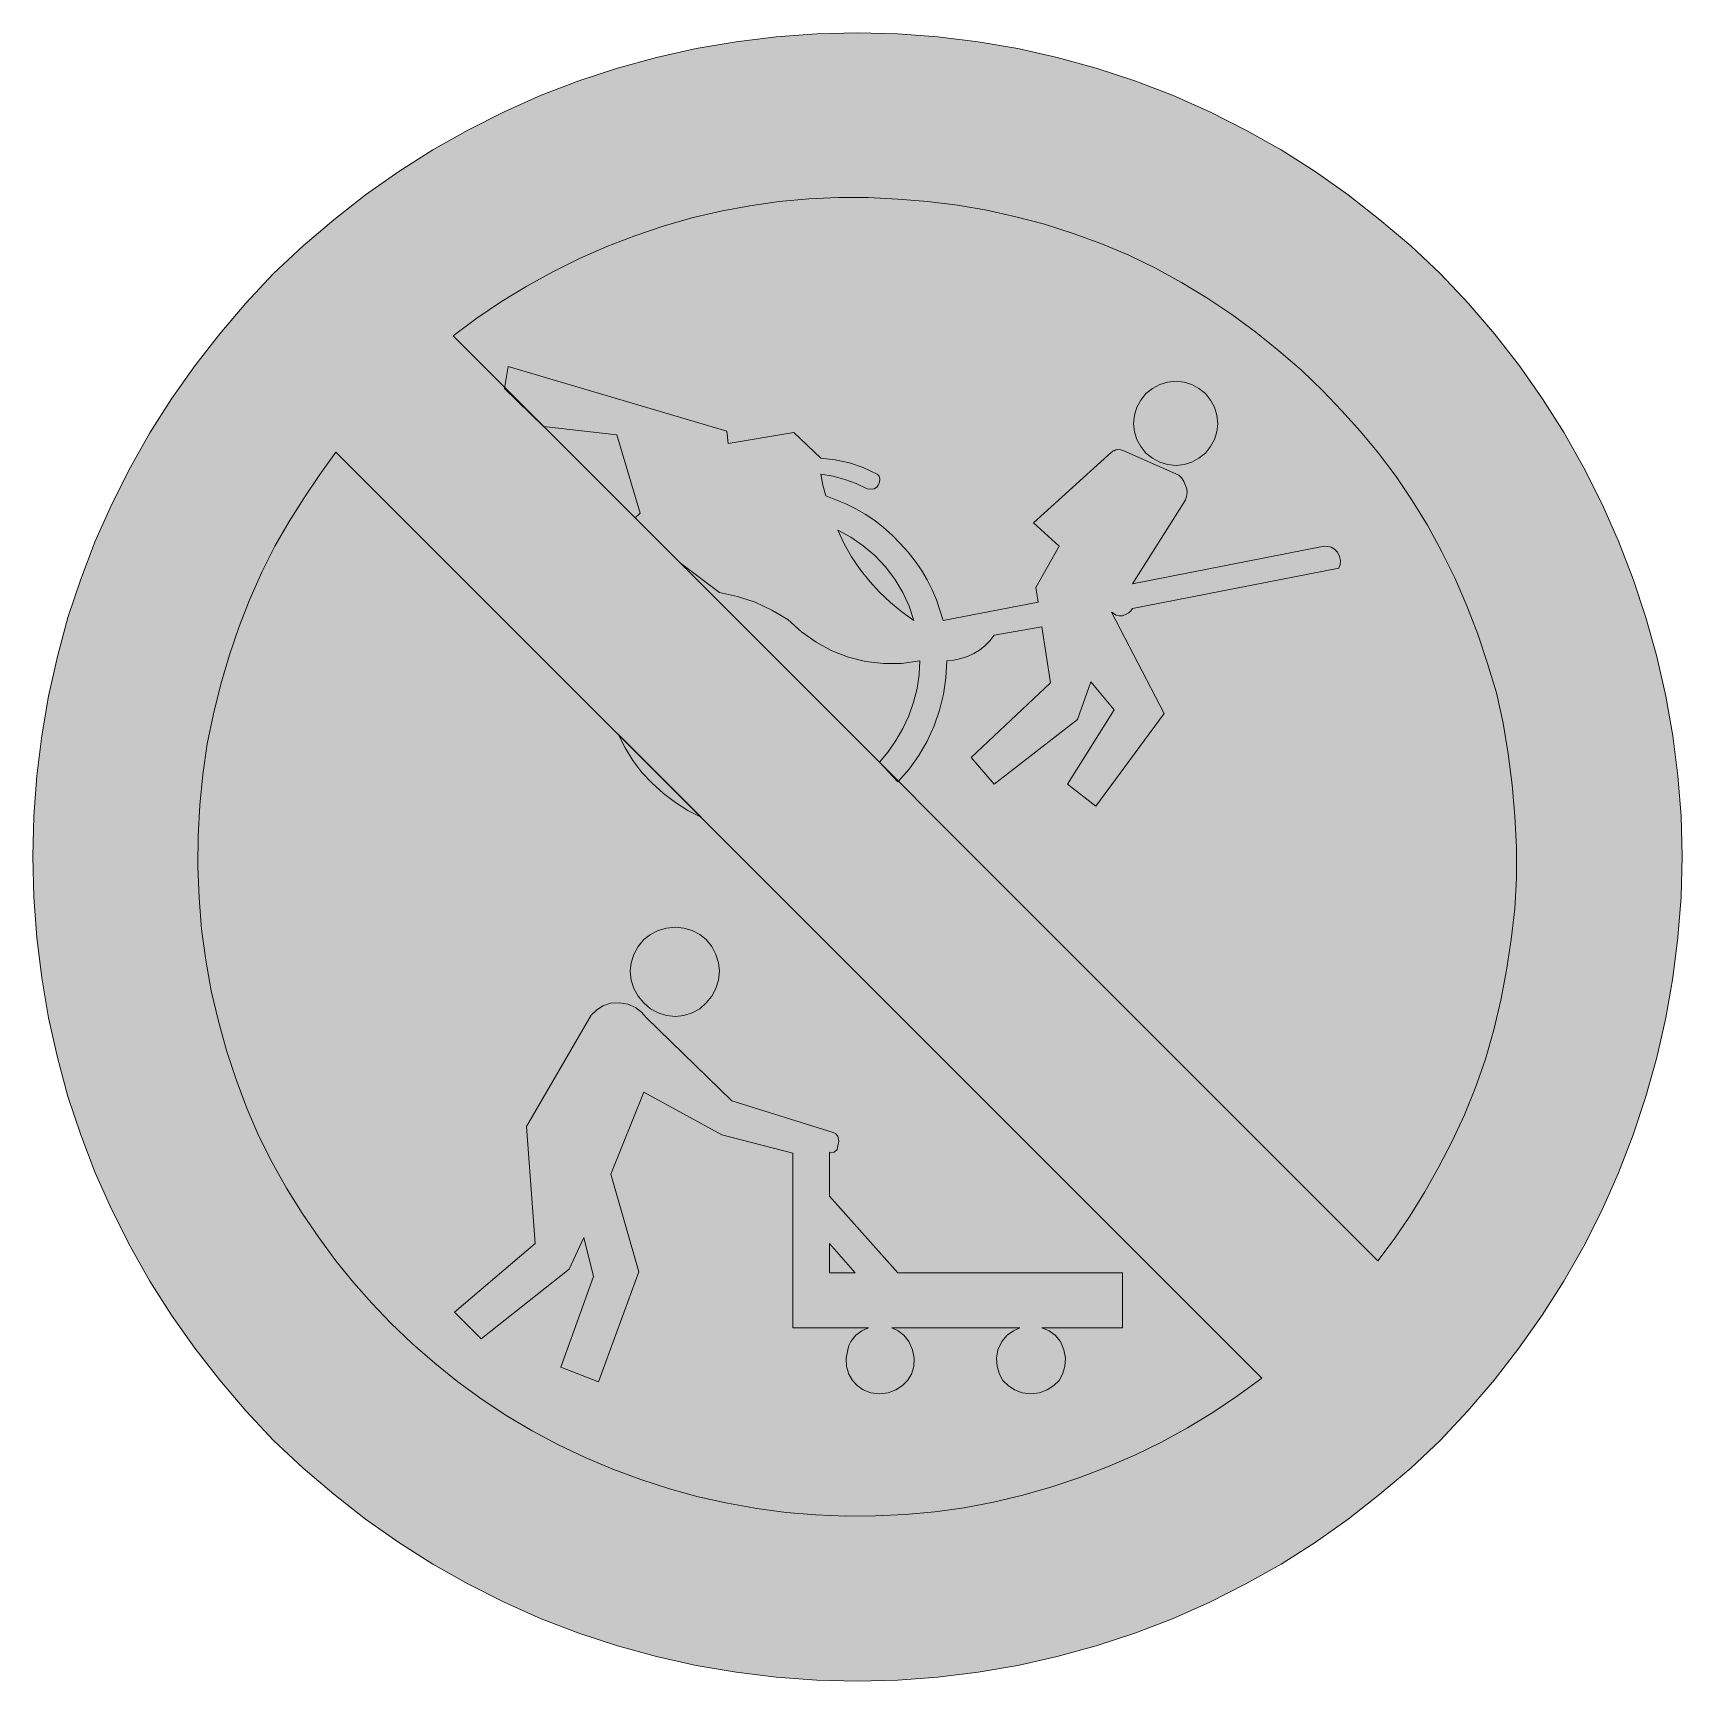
# Model space of a CAD drawing. Header units: metres. Extents: x 163 to 406, y 15 to 257.
import ezdxf

# ---------------------------------------------------------------- set-up
doc = ezdxf.new("R2010")
doc.units = ezdxf.units.M
for name, color, linetype, true_color in [('FILL_BLACK_000000', 7, 'Continuous', 0x000000), ('FILL_RED_FF0000', 7, 'Continuous', 0xff0000), ('FILL_WHITE_FFFFFF', 7, 'Continuous', 0xffffff), ('STROKE_RED_FF0000', 7, 'Continuous', 0xff0000)]:
    doc.layers.add(name, color=color, linetype=linetype, true_color=true_color)

msp = doc.modelspace()

# ---------------------------------------------------------------- hatches: boundary and pattern name
at = {"layer": 'FILL_BLACK_000000', "true_color": 0x000000}
h = msp.add_hatch(color=7, dxfattribs=at)
h.dxf.hatch_style = 1
h.paths.add_polyline_path([(323.28, 196.02), (323.73, 196), (324.18, 195.84), (332.28, 192.24), (332.71, 191.8), (333.05, 191.31), (333.45, 190.24), (333.5, 189.68), (333.44, 189.13), (333.28, 188.6), (333, 188.1), (325.44, 176.22), (353.7, 181.8), (354.24, 181.76), (354.76, 181.62), (355.24, 181.34), (355.68, 180.9), (355.99, 180.26), (356.11, 179.66), (356.06, 179.1), (355.86, 178.56), (325.44, 172.62), (325.24, 172.25), (324.92, 171.95), (324, 171.54), (323.49, 171.5), (323.05, 171.61), (322.38, 172.08), (330.12, 157.14), (320.04, 143.46), (315.9, 146.7), (322.74, 157.68), (319.32, 161.82), (317.34, 156.24), (305.1, 146.7), (301.68, 150.66), (313.38, 161.64), (312.12, 169.92), (305.1, 168.66), (304.45, 167.83), (303.72, 167.11), (302.93, 166.48), (302.06, 165.96), (301.14, 165.54), (300.16, 165.22), (299.14, 165), (298.08, 164.88), (297.96, 162.4), (297.61, 159.97), (297.04, 157.6), (296.23, 155.3), (295.21, 153.08), (293.98, 150.96), (292.53, 148.95), (290.88, 147.06), (288.18, 149.94), (289.46, 151.49), (290.61, 153.16), (291.62, 154.93), (292.5, 156.78), (293.21, 158.81), (293.71, 160.83), (294.02, 162.86), (294.12, 164.88), (291.42, 164.52), (288.75, 164.49), (286.13, 164.81), (283.59, 165.44), (281.15, 166.39), (278.83, 167.64), (276.67, 169.18), (274.68, 171), (272.32, 172.38), (269.84, 173.52), (267.26, 174.39), (264.6, 174.96), (258.84, 179.28), (252.18, 185.94), (252.9, 186.66), (249.48, 198.18), (238.68, 199.44), (232.92, 205.02), (233.46, 208.26), (265.68, 198.72), (265.86, 196.92), (275.58, 198.54), (279.54, 194.76), (281.67, 194.52), (283.75, 194.06), (285.79, 193.37), (287.82, 192.42), (288.13, 192.09), (288.25, 191.68), (288.2, 191.23), (288, 190.8), (287.77, 190.46), (287.39, 190.26), (286.91, 190.19), (286.38, 190.26), (284.75, 191), (283.09, 191.61), (281.37, 192.08), (279.54, 192.42), (279.83, 190.8), (280.26, 189.18), (283.22, 188.03), (284.67, 187.31), (286.09, 186.48), (287.47, 185.55), (288.79, 184.52), (290.05, 183.39), (291.24, 182.16), (292.4, 180.91), (293.44, 179.6), (294.37, 178.24), (295.2, 176.83), (295.93, 175.37), (296.56, 173.88), (297.54, 170.82), (311.58, 173.52), (311.22, 175.68), (314.64, 181.8), (310.86, 185.22), (322.38, 195.66), (322.54, 195.68), (322.56, 195.84), (322.74, 195.84), (323.01, 196), (323.28, 196.02)])
h.paths.add_polyline_path([(284.06, 180.23), (285.33, 178.37), (286.74, 176.58), (288.18, 175), (289.78, 173.5), (291.47, 172.1), (293.22, 170.82), (292.55, 172.94), (291.62, 174.98), (290.46, 176.92), (289.08, 178.74), (287.5, 180.39), (285.77, 181.85), (283.94, 183.09), (282.06, 184.14), (282.97, 182.15), (284.06, 180.23)], flags=16)
h = msp.add_hatch(color=7, dxfattribs=at)
h.dxf.hatch_style = 1
h.paths.add_polyline_path([(337.91, 198.62), (337.54, 197.51), (336.98, 196.46), (336.24, 195.48), (335.26, 194.74), (334.22, 194.18), (333.1, 193.81), (331.92, 193.68), (330.63, 193.81), (329.47, 194.18), (328.4, 194.74), (327.42, 195.48), (326.68, 196.46), (326.11, 197.51), (325.75, 198.62), (325.62, 199.8), (325.75, 201.09), (326.11, 202.25), (326.68, 203.32), (327.42, 204.3), (328.4, 205.04), (329.47, 205.61), (330.63, 205.97), (331.92, 206.1), (333.1, 205.97), (334.22, 205.61), (335.26, 205.04), (336.24, 204.3), (336.98, 203.32), (337.54, 202.25), (337.91, 201.09), (338.04, 199.8), (337.91, 198.62)])
h = msp.add_hatch(color=7, dxfattribs=at)
h.dxf.hatch_style = 1
h.paths.add_polyline_path([(259.94, 142.86), (258.1, 144.02), (256.36, 145.36), (254.7, 146.88), (253.18, 148.46), (251.84, 150.21), (250.68, 152.09), (249.66, 154.08), (261.9, 141.84), (259.94, 142.86)])
h = msp.add_hatch(color=7, dxfattribs=at)
h.dxf.hatch_style = 1
h.paths.add_polyline_path([(264.47, 117.85), (264.08, 116.62), (263.46, 115.49), (262.62, 114.48), (261.69, 113.64), (260.57, 113.02), (259.35, 112.63), (258.12, 112.5), (256.81, 112.63), (255.58, 113.02), (254.45, 113.64), (253.44, 114.48), (252.6, 115.49), (251.98, 116.62), (251.59, 117.85), (251.46, 119.16), (251.59, 120.4), (251.98, 121.64), (252.6, 122.81), (253.44, 123.84), (254.45, 124.58), (255.58, 125.15), (256.81, 125.51), (258.12, 125.64), (259.35, 125.51), (260.57, 125.15), (261.69, 124.58), (262.62, 123.84), (263.46, 122.81), (264.08, 121.64), (264.47, 120.4), (264.6, 119.16), (264.47, 117.85)])
h = msp.add_hatch(color=7, dxfattribs=at)
h.dxf.hatch_style = 1
h.paths.add_polyline_path([(275.4, 92.34), (264.96, 95.04), (253.44, 101.34), (248.58, 89.28), (252.72, 74.88), (246.78, 58.68), (241.2, 60.84), (246.06, 74.16), (244.62, 79.92), (242.46, 75.24), (229.5, 64.98), (225.54, 68.94), (237.42, 79.02), (236.16, 96.3), (245.7, 112.68), (246.47, 113.44), (247.43, 114.05), (248.56, 114.43), (249.84, 114.48), (251.12, 114.29), (252.22, 113.81), (253.13, 113.11), (253.8, 112.32), (266.4, 100.08), (281.34, 95.4), (281.7, 95.27), (282.06, 94.86), (282.19, 94.14), (282.06, 93.42), (281.92, 92.9), (281.52, 92.52), (281.16, 92.39), (280.8, 92.52), (280.8, 86.04), (290.88, 74.7), (324, 74.7), (324, 66.6), (312.12, 66.6), (313.16, 66.2), (314.08, 65.52), (314.83, 64.58), (315.36, 63.36), (315.58, 62.13), (315.47, 60.91), (315.13, 59.79), (314.64, 58.86), (313.87, 58.1), (312.91, 57.47), (311.78, 57.04), (310.5, 56.88), (309.22, 57.04), (308.09, 57.47), (307.13, 58.1), (306.36, 58.86), (305.87, 59.79), (305.53, 60.91), (305.42, 62.13), (305.64, 63.36), (306.2, 64.58), (306.99, 65.52), (307.92, 66.2), (308.88, 66.6), (289.98, 66.6), (290.91, 66.2), (291.78, 65.52), (292.51, 64.58), (293.04, 63.36), (293.28, 62.13), (293.22, 60.91), (292.89, 59.79), (292.32, 58.86), (291.55, 58.1), (290.59, 57.47), (289.46, 57.04), (288.18, 56.88), (286.9, 57.04), (285.79, 57.47), (284.89, 58.1), (284.22, 58.86), (283.65, 59.79), (283.32, 60.91), (283.26, 62.13), (283.5, 63.36), (283.68, 64), (283.95, 64.58), (284.69, 65.52), (285.6, 66.2), (286.56, 66.6), (275.4, 66.6), (275.4, 92.34)])
h.paths.add_polyline_path([(284.58, 74.7), (280.8, 79.02), (280.8, 74.7), (284.58, 74.7)], flags=16)
at = {"layer": 'FILL_RED_FF0000', "true_color": 0xff0000}
h = msp.add_hatch(color=7, dxfattribs=at)
h.dxf.hatch_style = 1
h.paths.add_polyline_path([(406.29, 130.08), (405.84, 124.11), (405.09, 118.18), (404.06, 112.3), (402.73, 106.47), (401.12, 100.72), (399.24, 95.04), (397.08, 89.46), (394.65, 83.99), (391.96, 78.67), (389.02, 73.49), (385.83, 68.47), (382.41, 63.6), (378.75, 58.91), (374.88, 54.38), (370.8, 50.04), (366.46, 45.96), (361.93, 42.09), (357.24, 38.43), (352.37, 35.01), (347.35, 31.82), (342.17, 28.88), (336.85, 26.19), (331.38, 23.76), (325.8, 21.61), (320.12, 19.74), (314.38, 18.17), (308.57, 16.88), (302.7, 15.87), (296.8, 15.15), (290.88, 14.72), (284.94, 14.58), (278.94, 14.72), (272.97, 15.15), (267.04, 15.87), (261.16, 16.88), (255.33, 18.17), (249.58, 19.74), (243.9, 21.61), (238.32, 23.76), (232.85, 26.19), (227.53, 28.88), (222.35, 31.82), (217.33, 35.01), (212.46, 38.43), (207.77, 42.09), (203.24, 45.96), (198.9, 50.04), (194.82, 54.38), (190.95, 58.91), (187.29, 63.6), (183.87, 68.47), (180.68, 73.49), (177.74, 78.67), (175.05, 83.99), (172.62, 89.46), (170.47, 95.04), (168.6, 100.72), (167.03, 106.47), (165.74, 112.3), (164.73, 118.18), (164.01, 124.11), (163.58, 130.08), (163.44, 136.08), (163.58, 142.02), (164.01, 147.94), (164.73, 153.84), (165.74, 159.71), (167.03, 165.52), (168.6, 171.26), (170.47, 176.94), (172.62, 182.52), (175.05, 187.99), (177.74, 193.31), (180.68, 198.49), (183.87, 203.51), (187.29, 208.38), (190.95, 213.07), (194.82, 217.6), (198.9, 221.94), (203.24, 226.02), (207.77, 229.89), (212.46, 233.55), (217.33, 236.97), (222.35, 240.16), (227.53, 243.1), (232.85, 245.79), (238.32, 248.22), (243.9, 250.37), (249.58, 252.24), (255.33, 253.81), (261.16, 255.11), (267.04, 256.11), (272.97, 256.83), (278.94, 257.26), (284.94, 257.4), (290.88, 257.26), (296.8, 256.83), (302.7, 256.11), (308.57, 255.11), (314.38, 253.81), (320.12, 252.24), (325.8, 250.37), (331.38, 248.22), (336.85, 245.79), (342.17, 243.1), (347.35, 240.16), (352.37, 236.97), (357.24, 233.55), (361.93, 229.89), (366.46, 226.02), (370.8, 221.94), (374.93, 217.6), (378.83, 213.07), (382.48, 208.38), (385.9, 203.51), (389.07, 198.49), (391.99, 193.31), (394.66, 187.99), (397.08, 182.52), (399.24, 176.94), (401.12, 171.26), (402.73, 165.52), (404.06, 159.71), (405.09, 153.84), (405.84, 147.94), (406.29, 142.02), (406.44, 136.08), (406.29, 130.08)])
at = {"layer": 'FILL_WHITE_FFFFFF', "true_color": 0xffffff}
h = msp.add_hatch(color=7, dxfattribs=at)
h.dxf.hatch_style = 1
h.paths.add_polyline_path([(228.86, 215.38), (232.48, 217.82), (236.2, 220.1), (240.03, 222.21), (243.96, 224.15), (247.99, 225.92), (252.11, 227.53), (256.32, 228.96), (260.53, 230.15), (264.78, 231.15), (269.07, 231.95), (273.4, 232.56), (277.75, 232.96), (282.11, 233.16), (286.49, 233.15), (290.88, 232.92), (295.31, 232.56), (299.69, 232.01), (304.02, 231.27), (308.29, 230.33), (312.52, 229.21), (316.7, 227.88), (320.82, 226.36), (324.9, 224.64), (328.84, 222.73), (332.69, 220.63), (336.44, 218.37), (340.09, 215.93), (343.63, 213.34), (347.05, 210.59), (350.35, 207.7), (353.52, 204.66), (356.32, 201.75), (359.05, 198.7), (361.72, 195.47), (364.32, 192.06), (366.68, 188.51), (368.91, 184.86), (371, 181.07), (372.96, 177.12), (374.75, 173.01), (376.36, 168.8), (377.79, 164.51), (379.08, 160.2), (380.06, 155.71), (380.83, 151.18), (381.41, 146.61), (381.78, 142.02), (382.05, 137.43), (382.05, 132.86), (381.78, 128.33), (381.24, 123.84), (380.6, 119.31), (379.75, 114.89), (378.71, 110.53), (377.46, 106.2), (376.01, 102.05), (374.38, 98.01), (372.57, 94.1), (370.62, 90.36), (368.53, 86.65), (366.32, 83.09), (364.01, 79.7), (361.62, 76.5), (225.36, 212.76), (228.86, 215.38)])
h = msp.add_hatch(color=7, dxfattribs=at)
h.dxf.hatch_style = 1
h.paths.add_polyline_path([(340.96, 56.6), (337.3, 54.16), (333.55, 51.89), (329.72, 49.79), (325.79, 47.87), (321.79, 46.13), (317.71, 44.57), (313.56, 43.2), (309.29, 41.96), (304.99, 40.93), (300.67, 40.12), (296.33, 39.51), (291.96, 39.1), (287.59, 38.9), (283.21, 38.88), (278.82, 39.06), (274.44, 39.43), (270.09, 40), (265.76, 40.77), (261.47, 41.74), (257.23, 42.9), (253.03, 44.25), (248.88, 45.79), (244.8, 47.52), (240.86, 49.37), (237.01, 51.42), (233.26, 53.66), (229.61, 56.07), (226.07, 58.65), (222.65, 61.39), (219.35, 64.28), (216.18, 67.32), (213.38, 70.23), (210.67, 73.28), (208.05, 76.51), (205.56, 79.92), (203.09, 83.49), (200.81, 87.19), (198.7, 90.98), (196.74, 94.86), (194.95, 98.97), (193.36, 103.19), (191.98, 107.47), (190.8, 111.78), (189.72, 116.27), (188.89, 120.8), (188.29, 125.37), (187.92, 129.96), (187.75, 134.55), (187.79, 139.12), (188.02, 143.65), (188.46, 148.14), (189.13, 152.67), (190.03, 157.1), (191.14, 161.45), (192.42, 165.78), (193.84, 169.93), (195.41, 173.99), (197.15, 177.96), (199.08, 181.8), (201.17, 185.41), (203.38, 188.93), (205.69, 192.36), (208.08, 195.66), (344.52, 59.22), (340.96, 56.6)])

# ---------------------------------------------------------------- linework, layer by layer
at = {"layer": 'FILL_BLACK_000000', "lineweight": 0, "true_color": 0x000000}
for points in [[(323.28, 196.02), (323.73, 196), (324.18, 195.84), (332.28, 192.24), (332.71, 191.8), (333.05, 191.31), (333.45, 190.24), (333.5, 189.68), (333.44, 189.13), (333.28, 188.6), (333, 188.1), (325.44, 176.22), (353.7, 181.8), (354.24, 181.76), (354.76, 181.62), (355.24, 181.34), (355.68, 180.9), (355.99, 180.26), (356.11, 179.66), (356.06, 179.1), (355.86, 178.56), (325.44, 172.62), (325.24, 172.25), (324.92, 171.95), (324, 171.54), (323.49, 171.5), (323.05, 171.61), (322.38, 172.08), (330.12, 157.14), (320.04, 143.46), (315.9, 146.7), (322.74, 157.68), (319.32, 161.82), (317.34, 156.24), (305.1, 146.7), (301.68, 150.66), (313.38, 161.64), (312.12, 169.92), (305.1, 168.66), (304.45, 167.83), (303.72, 167.11), (302.93, 166.48), (302.06, 165.96), (301.14, 165.54), (300.16, 165.22), (299.14, 165), (298.08, 164.88), (297.96, 162.4), (297.61, 159.97), (297.04, 157.6), (296.23, 155.3), (295.21, 153.08), (293.98, 150.96), (292.53, 148.95), (290.88, 147.06), (288.18, 149.94), (289.46, 151.49), (290.61, 153.16), (291.62, 154.93), (292.5, 156.78), (293.21, 158.81), (293.71, 160.83), (294.02, 162.86), (294.12, 164.88), (291.42, 164.52), (288.75, 164.49), (286.13, 164.81), (283.59, 165.44), (281.15, 166.39), (278.83, 167.64), (276.67, 169.18), (274.68, 171), (272.32, 172.38), (269.84, 173.52), (267.26, 174.39), (264.6, 174.96), (258.84, 179.28), (252.18, 185.94), (252.9, 186.66), (249.48, 198.18), (238.68, 199.44), (232.92, 205.02), (233.46, 208.26), (265.68, 198.72), (265.86, 196.92), (275.58, 198.54), (279.54, 194.76), (281.67, 194.52), (283.75, 194.06), (285.79, 193.37), (287.82, 192.42), (288.13, 192.09), (288.25, 191.68), (288.2, 191.23), (288, 190.8), (287.77, 190.46), (287.39, 190.26), (286.91, 190.19), (286.38, 190.26), (284.75, 191), (283.09, 191.61), (281.37, 192.08), (279.54, 192.42), (279.83, 190.8), (280.26, 189.18), (283.22, 188.03), (284.67, 187.31), (286.09, 186.48), (287.47, 185.55), (288.79, 184.52), (290.05, 183.39), (291.24, 182.16), (292.4, 180.91), (293.44, 179.6), (294.37, 178.24), (295.2, 176.83), (295.93, 175.37), (296.56, 173.88), (297.54, 170.82), (311.58, 173.52), (311.22, 175.68), (314.64, 181.8), (310.86, 185.22), (322.38, 195.66), (322.54, 195.68), (322.56, 195.84), (322.74, 195.84), (323.01, 196)], [(337.91, 198.62), (337.54, 197.51), (336.98, 196.46), (336.24, 195.48), (335.26, 194.74), (334.22, 194.18), (333.1, 193.81), (331.92, 193.68), (330.63, 193.81), (329.47, 194.18), (328.4, 194.74), (327.42, 195.48), (326.68, 196.46), (326.11, 197.51), (325.75, 198.62), (325.62, 199.8), (325.75, 201.09), (326.11, 202.25), (326.68, 203.32), (327.42, 204.3), (328.4, 205.04), (329.47, 205.61), (330.63, 205.97), (331.92, 206.1), (333.1, 205.97), (334.22, 205.61), (335.26, 205.04), (336.24, 204.3), (336.98, 203.32), (337.54, 202.25), (337.91, 201.09), (338.04, 199.8)], [(284.06, 180.23), (285.33, 178.37), (286.74, 176.58), (288.18, 175), (289.78, 173.5), (291.47, 172.1), (293.22, 170.82), (292.55, 172.94), (291.62, 174.98), (290.46, 176.92), (289.08, 178.74), (287.5, 180.39), (285.77, 181.85), (283.94, 183.09), (282.06, 184.14), (282.97, 182.15)], [(259.94, 142.86), (258.1, 144.02), (256.36, 145.36), (254.7, 146.88), (253.18, 148.46), (251.84, 150.21), (250.68, 152.09), (249.66, 154.08), (261.9, 141.84)], [(264.47, 117.85), (264.08, 116.62), (263.46, 115.49), (262.62, 114.48), (261.69, 113.64), (260.57, 113.02), (259.35, 112.63), (258.12, 112.5), (256.81, 112.63), (255.58, 113.02), (254.45, 113.64), (253.44, 114.48), (252.6, 115.49), (251.98, 116.62), (251.59, 117.85), (251.46, 119.16), (251.59, 120.4), (251.98, 121.64), (252.6, 122.81), (253.44, 123.84), (254.45, 124.58), (255.58, 125.15), (256.81, 125.51), (258.12, 125.64), (259.35, 125.51), (260.57, 125.15), (261.69, 124.58), (262.62, 123.84), (263.46, 122.81), (264.08, 121.64), (264.47, 120.4), (264.6, 119.16)], [(275.4, 92.34), (264.96, 95.04), (253.44, 101.34), (248.58, 89.28), (252.72, 74.88), (246.78, 58.68), (241.2, 60.84), (246.06, 74.16), (244.62, 79.92), (242.46, 75.24), (229.5, 64.98), (225.54, 68.94), (237.42, 79.02), (236.16, 96.3), (245.7, 112.68), (246.47, 113.44), (247.43, 114.05), (248.56, 114.43), (249.84, 114.48), (251.12, 114.29), (252.22, 113.81), (253.13, 113.11), (253.8, 112.32), (266.4, 100.08), (281.34, 95.4), (281.7, 95.27), (282.06, 94.86), (282.19, 94.14), (282.06, 93.42), (281.92, 92.9), (281.52, 92.52), (281.16, 92.39), (280.8, 92.52), (280.8, 86.04), (290.88, 74.7), (324, 74.7), (324, 66.6), (312.12, 66.6), (313.16, 66.2), (314.08, 65.52), (314.83, 64.58), (315.36, 63.36), (315.58, 62.13), (315.47, 60.91), (315.13, 59.79), (314.64, 58.86), (313.87, 58.1), (312.91, 57.47), (311.78, 57.04), (310.5, 56.88), (309.22, 57.04), (308.09, 57.47), (307.13, 58.1), (306.36, 58.86), (305.87, 59.79), (305.53, 60.91), (305.42, 62.13), (305.64, 63.36), (306.2, 64.58), (306.99, 65.52), (307.92, 66.2), (308.88, 66.6), (289.98, 66.6), (290.91, 66.2), (291.78, 65.52), (292.51, 64.58), (293.04, 63.36), (293.28, 62.13), (293.22, 60.91), (292.89, 59.79), (292.32, 58.86), (291.55, 58.1), (290.59, 57.47), (289.46, 57.04), (288.18, 56.88), (286.9, 57.04), (285.79, 57.47), (284.89, 58.1), (284.22, 58.86), (283.65, 59.79), (283.32, 60.91), (283.26, 62.13), (283.5, 63.36), (283.68, 64), (283.95, 64.58), (284.69, 65.52), (285.6, 66.2), (286.56, 66.6), (275.4, 66.6)], [(284.58, 74.7), (280.8, 79.02), (280.8, 74.7)]]:
    msp.add_lwpolyline(points, close=True, dxfattribs=at)
at = {"layer": 'FILL_RED_FF0000', "lineweight": 0, "true_color": 0xff0000}
msp.add_lwpolyline([(406.29, 130.08), (405.84, 124.11), (405.09, 118.18), (404.06, 112.3), (402.73, 106.47), (401.12, 100.72), (399.24, 95.04), (397.08, 89.46), (394.65, 83.99), (391.96, 78.67), (389.02, 73.49), (385.83, 68.47), (382.41, 63.6), (378.75, 58.91), (374.88, 54.38), (370.8, 50.04), (366.46, 45.96), (361.93, 42.09), (357.24, 38.43), (352.37, 35.01), (347.35, 31.82), (342.17, 28.88), (336.85, 26.19), (331.38, 23.76), (325.8, 21.61), (320.12, 19.74), (314.38, 18.17), (308.57, 16.88), (302.7, 15.87), (296.8, 15.15), (290.88, 14.72), (284.94, 14.58), (278.94, 14.72), (272.97, 15.15), (267.04, 15.87), (261.16, 16.88), (255.33, 18.17), (249.58, 19.74), (243.9, 21.61), (238.32, 23.76), (232.85, 26.19), (227.53, 28.88), (222.35, 31.82), (217.33, 35.01), (212.46, 38.43), (207.77, 42.09), (203.24, 45.96), (198.9, 50.04), (194.82, 54.38), (190.95, 58.91), (187.29, 63.6), (183.87, 68.47), (180.68, 73.49), (177.74, 78.67), (175.05, 83.99), (172.62, 89.46), (170.47, 95.04), (168.6, 100.72), (167.03, 106.47), (165.74, 112.3), (164.73, 118.18), (164.01, 124.11), (163.58, 130.08), (163.44, 136.08), (163.58, 142.02), (164.01, 147.94), (164.73, 153.84), (165.74, 159.71), (167.03, 165.52), (168.6, 171.26), (170.47, 176.94), (172.62, 182.52), (175.05, 187.99), (177.74, 193.31), (180.68, 198.49), (183.87, 203.51), (187.29, 208.38), (190.95, 213.07), (194.82, 217.6), (198.9, 221.94), (203.24, 226.02), (207.77, 229.89), (212.46, 233.55), (217.33, 236.97), (222.35, 240.16), (227.53, 243.1), (232.85, 245.79), (238.32, 248.22), (243.9, 250.37), (249.58, 252.24), (255.33, 253.81), (261.16, 255.11), (267.04, 256.11), (272.97, 256.83), (278.94, 257.26), (284.94, 257.4), (290.88, 257.26), (296.8, 256.83), (302.7, 256.11), (308.57, 255.11), (314.38, 253.81), (320.12, 252.24), (325.8, 250.37), (331.38, 248.22), (336.85, 245.79), (342.17, 243.1), (347.35, 240.16), (352.37, 236.97), (357.24, 233.55), (361.93, 229.89), (366.46, 226.02), (370.8, 221.94), (374.93, 217.6), (378.83, 213.07), (382.48, 208.38), (385.9, 203.51), (389.07, 198.49), (391.99, 193.31), (394.66, 187.99), (397.08, 182.52), (399.24, 176.94), (401.12, 171.26), (402.73, 165.52), (404.06, 159.71), (405.09, 153.84), (405.84, 147.94), (406.29, 142.02), (406.44, 136.08)], close=True, dxfattribs=at)
at = {"layer": 'FILL_WHITE_FFFFFF', "lineweight": 0, "true_color": 0xff0000}
for points in [[(228.86, 215.38), (232.48, 217.82), (236.2, 220.1), (240.03, 222.21), (243.96, 224.15), (247.99, 225.92), (252.11, 227.53), (256.32, 228.96), (260.53, 230.15), (264.78, 231.15), (269.07, 231.95), (273.4, 232.56), (277.75, 232.96), (282.11, 233.16), (286.49, 233.15), (290.88, 232.92), (295.31, 232.56), (299.69, 232.01), (304.02, 231.27), (308.29, 230.33), (312.52, 229.21), (316.7, 227.88), (320.82, 226.36), (324.9, 224.64), (328.84, 222.73), (332.69, 220.63), (336.44, 218.37), (340.09, 215.93), (343.63, 213.34), (347.05, 210.59), (350.35, 207.7), (353.52, 204.66), (356.32, 201.75), (359.05, 198.7), (361.72, 195.47), (364.32, 192.06), (366.68, 188.51), (368.91, 184.86), (371, 181.07), (372.96, 177.12), (374.75, 173.01), (376.36, 168.8), (377.79, 164.51), (379.08, 160.2), (380.06, 155.71), (380.83, 151.18), (381.41, 146.61), (381.78, 142.02), (382.05, 137.43), (382.05, 132.86), (381.78, 128.33), (381.24, 123.84), (380.6, 119.31), (379.75, 114.89), (378.71, 110.53), (377.46, 106.2), (376.01, 102.05), (374.38, 98.01), (372.57, 94.1), (370.62, 90.36), (368.53, 86.65), (366.32, 83.09), (364.01, 79.7), (361.62, 76.5), (225.36, 212.76)], [(340.96, 56.6), (337.3, 54.16), (333.55, 51.89), (329.72, 49.79), (325.79, 47.87), (321.79, 46.13), (317.71, 44.57), (313.56, 43.2), (309.29, 41.96), (304.99, 40.93), (300.67, 40.12), (296.33, 39.51), (291.96, 39.1), (287.59, 38.9), (283.21, 38.88), (278.82, 39.06), (274.44, 39.43), (270.09, 40), (265.76, 40.77), (261.47, 41.74), (257.23, 42.9), (253.03, 44.25), (248.88, 45.79), (244.8, 47.52), (240.86, 49.37), (237.01, 51.42), (233.26, 53.66), (229.61, 56.07), (226.07, 58.65), (222.65, 61.39), (219.35, 64.28), (216.18, 67.32), (213.38, 70.23), (210.67, 73.28), (208.05, 76.51), (205.56, 79.92), (203.09, 83.49), (200.81, 87.19), (198.7, 90.98), (196.74, 94.86), (194.95, 98.97), (193.36, 103.19), (191.98, 107.47), (190.8, 111.78), (189.72, 116.27), (188.89, 120.8), (188.29, 125.37), (187.92, 129.96), (187.75, 134.55), (187.79, 139.12), (188.02, 143.65), (188.46, 148.14), (189.13, 152.67), (190.03, 157.1), (191.14, 161.45), (192.42, 165.78), (193.84, 169.93), (195.41, 173.99), (197.15, 177.96), (199.08, 181.8), (201.17, 185.41), (203.38, 188.93), (205.69, 192.36), (208.08, 195.66), (344.52, 59.22)]]:
    msp.add_lwpolyline(points, close=True, dxfattribs=at)
at = {"layer": 'STROKE_RED_FF0000', "lineweight": 0, "true_color": 0xff0000}
for points in [[(238.68, 199.44), (249.48, 198.18)], [(249.48, 198.18), (252.9, 186.66)], [(252.9, 186.66), (252.18, 185.94)]]:
    msp.add_lwpolyline(points, dxfattribs=at)

doc.saveas('drawing.dxf')
